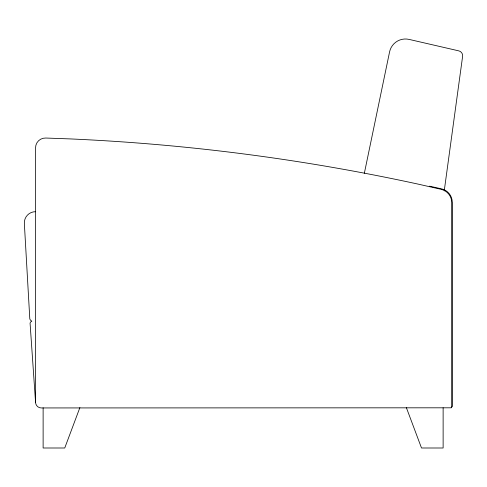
<?xml version="1.0" encoding="UTF-8"?>
<svg xmlns="http://www.w3.org/2000/svg" width="487" height="487" viewBox="0 0 487 487"><rect width="100%" height="100%" fill="white"/><g stroke="black" fill="none" stroke-linecap="round" stroke-linejoin="round"><path stroke-width="0.73" d="M444.235 190.867L462.607 56.389A4.967 4.967 0 0 0 458.803 50.873L409.086 39.404A16.205 16.205 0 0 0 389.576 51.896L364.355 173.25M79.898 407.595L64.747 447.997L43.124 447.997L43.124 407.789M451.236 407.503L452.271 406.475L452.271 202.3A13.782 13.782 0 0 0 441.526 188.859L429.613 186.168M406.353 407.595L421.505 447.997L443.127 447.997L443.127 407.789M35.551 402.201L35.551 147.805A9.777 9.777 0 0 1 45.675 138.034L70.566 138.929A2066.737 2066.737 0 0 1 417.596 184.001L441.027 189.297A13.782 13.782 0 0 1 451.772 202.738L451.772 406.913L451.254 407.808L41.292 407.942A5.741 5.741 0 0 1 35.551 402.201L30.066 323.137A3.354 3.354 0 0 1 31.771 321.122A4.139 4.139 0 0 1 29.804 318.93L24.35 223.472A11.152 11.152 0 0 1 35.551 211.687"/></g></svg>
